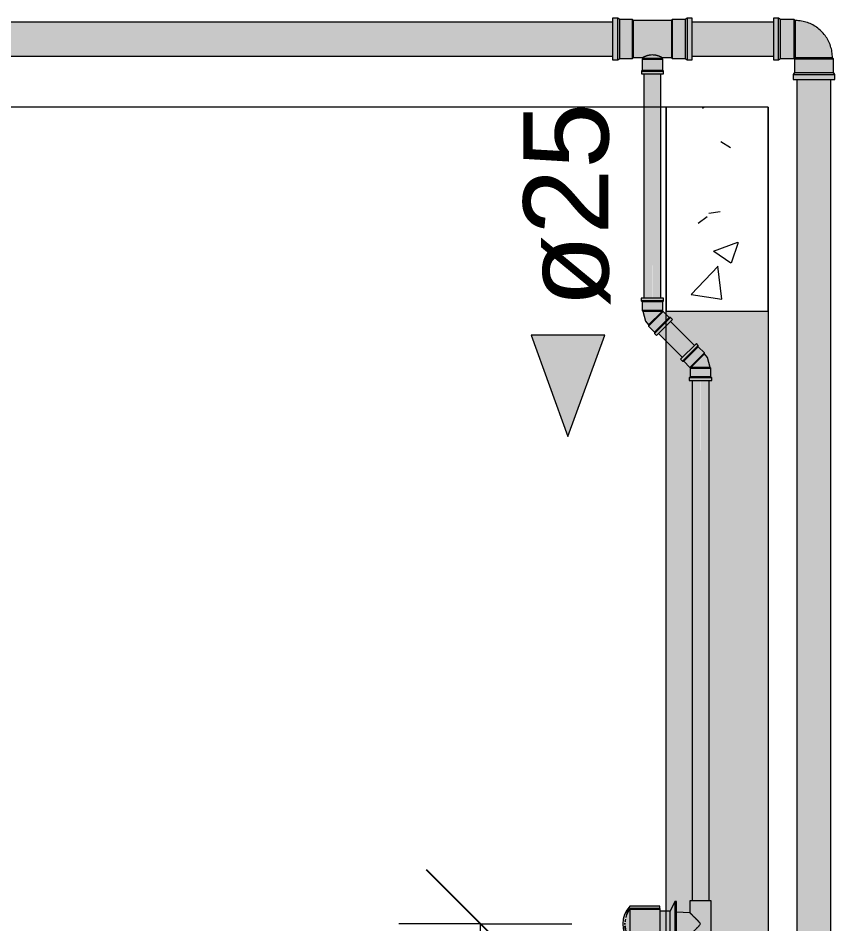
# Model space of a CAD drawing. Header units: metres. Extents: x 147 to 427, y -16 to 162.
# Drawn here: x 397.876 to 399.076, y 1.8 to 3.131 of the extents above; entities that cross this region are included whole.
import ezdxf

# ---------------------------------------------------------------- set-up
doc = ezdxf.new("R2010")
doc.units = ezdxf.units.M
for name, color, linetype, lineweight in [('A-ANNO-DIMS', 7, 'Continuous', 5), ('A-ANNO-DIMS-50', 7, 'Continuous', 5), ('A-DETL', 7, 'Continuous', 5), ('A-DETL-GENF', 7, 'Continuous', 5), ('A-WALL', 7, 'Continuous', 9), ('P-PIPE', 7, 'Continuous', 5), ('P-PIPE-IDEN', 7, 'Continuous', 5)]:
    doc.layers.add(name, color=color, linetype=linetype, lineweight=lineweight)
doc.styles.add('Arial_25', font='arial.ttf', dxfattribs={"height": 0.1249999999999999})
doc.styles.add('Century Gothic_1', font='GOTHIC.TTF', dxfattribs={"height": 0.075})
doc.dimstyles.new('Setores_1_5', dxfattribs={"dimscale": 0.3048, "dimtxt": 0.07831262022881443, "dimasz": 0.5208333333333333, "dimexe": 0.3937007874015747, "dimexo": 0.2460629921259842, "dimgap": 0.2870734908136483, "dimtad": 1, "dimrnd": 0.01, "dimzin": 0, "dimdsep": 46, "dimtxsty": 'Century Gothic_1', "dimblk1": 'OBLIQUE', "dimblk2": 'OBLIQUE', "dimsah": 1, "dimcen": 0.09, "dimazin": 0, "dimtfac": 1, "dimtdec": 4, "dimtix": 1, "dimtmove": 0, "dimatfit": 3, "dimfxl": 1, "dimtvp": 1, "dimtolj": 1, "dimtzin": 0, "dimarcsym": 2})

# ---------------------------------------------------------------- blocks, each defined once
blk = doc.blocks.new('Joelho 45_90 - Agua Fria_Soldavel - MEP - Tigre - Standard-2081496-HH')
at = {"layer": 'P-PIPE', "true_color": 0x69503c}
h = blk.add_hatch(color=27, dxfattribs=at)
h.paths.add_polyline_path([(-154.2003246301323, 3.084626072947897), (-154.200323026806, 3.084626072947897), (-154.1987617953444, 3.085670850945453)])
h.paths.add_polyline_path([(-154.1951968324203, 3.069249999999988), (-154.1928246301323, 3.069249999999988), (-154.1928246301323, 3.130749999999987), (-154.2003246301323, 3.130749999999987), (-154.2003246301323, 3.069249999999988)])
for points in [[(-154.1928246301323, 3.069249999999988), (-154.1898246301323, 3.071349999999992), (-154.1901770271082, 3.128896677883157), (-154.1928246301323, 3.130749999999987), (-154.1928246301323, 3.070177296579258)], [(-154.1898246301323, 3.071349999999992), (-154.1698246301323, 3.071349999999992), (-154.1698246301323, 3.128649999999991), (-154.1898246301323, 3.128649999999991), (-154.1898246301323, 3.072326225076806)], [(-154.1698246301323, 3.071349999999992), (-154.1681246301322, 3.073075622192112), (-154.1681246301322, 3.127149999999676), (-154.1698246301323, 3.128649999999991), (-154.1698246301323, 3.072326225076806)], [(-154.166949516316, 3.0726), (-154.1135746301323, 3.0726), (-154.1182941086052, 3.094324116797055), (-154.1303951761628, 3.111780167495367), (-154.1428249254772, 3.120041390102298), (-154.1489718181413, 3.123486171454532), (-154.1553908861056, 3.124811627818412), (-154.1634737689091, 3.12622488618375), (-154.1681246301322, 3.126921920463593), (-154.1681246301322, 3.073775113816255), (-154.1674251385081, 3.073075622192112)], [(-154.1192687277471, 3.0709), (-154.1120746301323, 3.0709), (-154.1138002523244, 3.0726), (-154.1681246301323, 3.072316666666667), (-154.1693746301323, 3.0709), (-154.1204660208513, 3.0709)], [(-154.1282246301324, 3.050899999999996), (-154.1120746301323, 3.050899999999996), (-154.1120746301323, 3.0709), (-154.1693746301323, 3.0709), (-154.1693746301323, 3.0509), (-154.1282614577245, 3.050899999999996)], [(-154.1192687277471, 3.047899999999997), (-154.1099746301323, 3.047900000000001), (-154.1120746301323, 3.050899999999996), (-154.1696200369737, 3.050549418797911), (-154.1714746301323, 3.047900000000001), (-154.1204660208513, 3.047899999999997)], [(-154.1192687277471, 3.040399999999999), (-154.1099746301323, 3.040399999999999), (-154.1099746301323, 3.047900000000001), (-154.1714746301323, 3.047900000000001), (-154.1714746301323, 3.040399999999999), (-154.1204660208513, 3.040399999999999)]]:
    blk.add_hatch(color=27, dxfattribs=at).paths.add_polyline_path(points)
at = {"layer": 'P-PIPE'}
for p, q in [((-154.1928246301323, 3.130749999999987), (-154.2003246301323, 3.130749999999987)), ((-154.2003246301323, 3.130749999999987), (-154.2003246301323, 3.069249999999986)), ((-154.1898246301323, 3.128649999999991), (-154.1928246301323, 3.130749999999987)), ((-154.1928246301323, 3.069249999999986), (-154.1928246301323, 3.130749999999987)), ((-154.1698246301323, 3.128649999999991), (-154.1898246301323, 3.128649999999991)), ((-154.1898246301323, 3.071349999999987), (-154.1898246301323, 3.128649999999987)), ((-154.1681246301326, 3.127150000000001), (-154.1698246301324, 3.128649999999801)), ((-154.1698246301325, 3.128649999999797), (-154.1698246301321, 3.071350000000177)), ((-154.1698246301323, 3.071349999999987), (-154.1698246301323, 3.128649999999987)), ((-154.1681246301323, 3.072849999999998), (-154.1681246301327, 3.127149999999998)), ((-154.1681246301323, 3.127149999999998), (-154.1681246301323, 3.072849999999998)), ((-154.2003246301323, 3.069249999999988), (-154.1928246301323, 3.069249999999988)), ((-154.1928246301323, 3.069249999999988), (-154.1898246301323, 3.071349999999992)), ((-154.1898246301323, 3.071349999999992), (-154.1698246301323, 3.071349999999992)), ((-154.169824630132, 3.071350000000182), (-154.1681246301323, 3.07285)), ((-154.1678746301323, 3.072599999999996), (-154.1693746301323, 3.0709)), ((-154.1693746301323, 3.070899999999998), (-154.1120746301323, 3.070899999999998)), ((-154.1693746301323, 3.0709), (-154.1693746301323, 3.0509)), ((-154.1120746301323, 3.070899999999998), (-154.1693746301323, 3.070899999999998)), ((-154.1135746301323, 3.072599999999997), (-154.1678746301323, 3.072599999999997)), ((-154.1678746301323, 3.072599999999998), (-154.1135746301323, 3.072599999999998)), ((-154.1120746301323, 3.070900000000005), (-154.1135746301323, 3.0726)), ((-154.1120746301323, 3.0509), (-154.1120746301323, 3.0709)), ((-154.1693746301323, 3.0509), (-154.1714746301323, 3.047900000000001)), ((-154.1714746301323, 3.047900000000001), (-154.1714746301323, 3.040399999999999)), ((-154.1714746301323, 3.047899999999998), (-154.1099746301323, 3.047899999999998)), ((-154.1693746301323, 3.050899999999999), (-154.1120746301323, 3.050899999999999)), ((-154.1099746301323, 3.047900000000001), (-154.1120746301323, 3.0509)), ((-154.1099746301323, 3.040399999999999), (-154.1099746301323, 3.047900000000001)), ((-154.1714746301323, 3.040399999999998), (-154.1099746301323, 3.040399999999998))]:
    blk.add_line(p, q, dxfattribs=at)
at = {"layer": 'P-PIPE', "flags": 128}
for points in [[(-154.1135746301323, 3.0726), (-154.1136182643139, 3.074781418179882), (-154.1137490970534, 3.07695934655602), (-154.1139669190464, 3.079130300907611), (-154.1142713818241, 3.081290808170811), (-154.114661998311, 3.083437411994869), (-154.1151381436041, 3.085566678271603), (-154.1156990559724, 3.087675200629172), (-154.1163438380759, 3.089759605881609), (-154.1170714584006, 3.091816559425159), (-154.1178807529094, 3.09384277057294), (-154.1187704269036, 3.095834997819351), (-154.1197390570946, 3.097790054025789), (-154.1207850938808, 3.099704811519376), (-154.1219068638265, 3.101576207096583), (-154.1231025723389, 3.103401246923701), (-154.1243703065397, 3.105177011326324), (-154.1257080383244, 3.106900659460209), (-154.1271136276076, 3.108569433856044), (-154.1285848257463, 3.110180664830784), (-154.1301192791373, 3.111731774758572), (-154.1317145329826, 3.11322028219441), (-154.1333680352162, 3.114643805843939), (-154.1350771405874, 3.116000068372987), (-154.136839114892, 3.117286900050823), (-154.1386511393472, 3.118502242221273), (-154.1405103151002, 3.119644150596125), (-154.1424136678666, 3.120710798365574), (-154.1443581526879, 3.121700479120731), (-154.1463406588032, 3.122611609583502), (-154.1483580146256, 3.123442732139514), (-154.1504069928161, 3.124192517169975), (-154.1524843154468, 3.12485976517878), (-154.1545866592446, 3.125443408711453), (-154.1567106609079, 3.125942514062847), (-154.158852922487, 3.126356282770872), (-154.1610100168206, 3.126684052893855), (-154.1631784930177, 3.126925300069531), (-154.1653548819791, 3.12707963835387), (-154.1675357019467, 3.127146820838546), (-154.1681246301322, 3.127150000000001)], [(-154.1681246301322, 3.07285), (-154.1681146327987, 3.072849800026663), (-154.1681046514588, 3.072849200426579), (-154.1680947020804, 3.072848202158963), (-154.1680848005806, 3.072846806820848), (-154.1680749627996, 3.072845016644462), (-154.1680652044757, 3.072842834493716), (-154.1680555412201, 3.072840263859581), (-154.1680459884921, 3.072837308854524), (-154.1680365615739, 3.072833974205924), (-154.1680272755467, 3.072830265248499), (-154.168018145266, 3.072826187915807), (-154.1680091853384, 3.072821748730698), (-154.1680004100978, 3.072816954794921), (-154.1679918335828, 3.072811813777758), (-154.1679834695139, 3.072806333903731), (-154.1679753312719, 3.072800523939469), (-154.1679674318763, 3.072794393179688), (-154.1679597839642, 3.072787951432284), (-154.167952399771, 3.07278120900269), (-154.1679452911095, 3.072774176677338), (-154.1679384693523, 3.07276686570646), (-154.1679319454125, 3.07275928778605), (-154.1679257297272, 3.072751455039162), (-154.1679198322402, 3.072743379996518), (-154.1679142623861, 3.072735075576467), (-154.1679090290754, 3.072726555064312), (-154.1679041406805, 3.072717832091044), (-154.1678996050217, 3.07270892061157), (-154.1678954293551, 3.072699834882354), (-154.1678916203608, 3.072690589438622), (-154.1678881841324, 3.072681199071109), (-154.1678851261672, 3.072671678802409), (-154.1678824513572, 3.072662043862914), (-154.1678801639817, 3.072652309666475), (-154.1678782676998, 3.072642491785727), (-154.1678767655452, 3.072632605927184), (-154.1678756599211, 3.072622667906118), (-154.1678749525963, 3.072612693621235), (-154.1678746447022, 3.072602699029267), (-154.1678746301323, 3.0726)]]:
    blk.add_lwpolyline(points, dxfattribs=at)
blk = doc.blocks.new('Te_Reducao - Agua Fria_Soldavel - MEP - Tigre - Standard-3645735-HH')
at = {"layer": 'P-PIPE', "true_color": 0x69503c}
h = blk.add_hatch(color=27, dxfattribs=at)
h.paths.add_polyline_path([(-154.4365246303418, 3.084626072947906), (-154.4365230270155, 3.084626072947906), (-154.4349524953139, 3.085677074677507)])
h.paths.add_polyline_path([(-154.4365246303418, 3.069250000000001), (-154.4290246303418, 3.069250000000001), (-154.4290246303418, 3.13075), (-154.4365246303418, 3.13075), (-154.4365246303418, 3.070177296579267)])
for points in [[(-154.4290246303418, 3.069250000000001), (-154.4260246303418, 3.07135), (-154.4263770273178, 3.12889667788317), (-154.4290246303418, 3.13075), (-154.4290246303418, 3.070177296579267)], [(-154.4106246303418, 3.07135), (-154.4071246303418, 3.07135), (-154.4071246303418, 3.128650000000004), (-154.4260246303418, 3.128650000000004), (-154.4260246303418, 3.07135), (-154.4138437127398, 3.07135)], [(-154.3489246303418, 3.07135), (-154.3300246303418, 3.07135), (-154.3300246303418, 3.128650000000004), (-154.3489246303418, 3.128650000000004), (-154.3489246303418, 3.073075622192121)], [(-154.3270246303418, 3.069250000000001), (-154.3270246303418, 3.13075), (-154.3300246303418, 3.128650000000004), (-154.3296740491398, 3.071104593158537), (-154.3283493397408, 3.070177296579267)], [(-154.3270246303418, 3.069250000000001), (-154.3195246303418, 3.069250000000001), (-154.3195246303418, 3.13075), (-154.3270246303418, 3.13075), (-154.3270246303418, 3.070177296579267)], [(-154.4060246303418, 3.07285), (-154.3912177807439, 3.073238470555459), (-154.3850436125036, 3.075582846430189), (-154.3804611075211, 3.076453105045787), (-154.3780246303418, 3.076610741340402), (-154.3780246303418, 3.127150000000001), (-154.4060246303418, 3.126924377807884), (-154.4060246303418, 3.073078079536395)], [(-154.3628246303418, 3.07285), (-154.3500246303418, 3.073075622192121), (-154.3500246303418, 3.127150000000001), (-154.3780246303418, 3.127150000000001), (-154.3780228942236, 3.07661062901624), (-154.3710025948128, 3.075581954014638), (-154.3648302743653, 3.073237896188249), (-154.3637401436863, 3.07285)], [(-154.3912177807439, 3.072), (-154.3650613734333, 3.07256162237457), (-154.3660489391083, 3.073795107618841), (-154.371940952218, 3.075856210163646), (-154.3780246303418, 3.076610741340402), (-154.3843862142405, 3.075774985923084), (-154.3905854015588, 3.073539752540772), (-154.3909897644358, 3.072555186979454)], [(-154.3684006389538, 3.0542), (-154.3628246303418, 3.0542), (-154.363283038875, 3.070299999999922), (-154.3932246303418, 3.0703), (-154.3927662218086, 3.054200000000078), (-154.3684035152509, 3.0542)], [(-154.3780265077993, 3.048800000000001), (-154.3618246303418, 3.048800000000001), (-154.362376631956, 3.052800000000004), (-154.3942246303418, 3.052800000000004), (-154.3936726287277, 3.048800000000001), (-154.3781796595481, 3.048800000000001)]]:
    blk.add_hatch(color=27, dxfattribs=at).paths.add_polyline_path(points)
h = blk.add_hatch(color=27, dxfattribs=at)
h.paths.add_polyline_path([(-154.4071246303418, 3.072214039768197), (-154.4060246303418, 3.073116500309956), (-154.4064825639804, 3.073539752540772), (-154.4070258774367, 3.072417940790763)])
h.paths.add_polyline_path([(-154.4071246303418, 3.073078079536395), (-154.4060246303418, 3.07509210775036), (-154.4065846174516, 3.126231206473507), (-154.4071246303418, 3.126231206473507), (-154.4071246303418, 3.073539752540772)])
h.paths.add_polyline_path([(-154.4060246303418, 3.126331197915998), (-154.4071246303418, 3.128650000000004), (-154.4071246303418, 3.126924377807884)])
h = blk.add_hatch(color=27, dxfattribs=at)
h.paths.add_polyline_path([(-154.3489246303418, 3.073075622192121), (-154.3494645589795, 3.126231206473507), (-154.3500246303418, 3.125000000000005), (-154.3498556090026, 3.074270645000193), (-154.3492862095916, 3.073539752540772)])
h.paths.add_polyline_path([(-154.3489246303418, 3.07135), (-154.3489246303418, 3.073075622192121), (-154.3496362046549, 3.07285)])
h.paths.add_polyline_path([(-154.3500246303418, 3.125514724519509), (-154.3492773113958, 3.127582059209237), (-154.3500246303418, 3.126883499690053), (-154.3500246303418, 3.126231206473507)])
h = blk.add_hatch(color=27, dxfattribs=at)
h.paths.add_polyline_path([(-154.3923091169973, 3.0703), (-154.3923091169973, 3.071282915441684), (-154.3927662218086, 3.0703)])
h.paths.add_polyline_path([(-154.3812598684056, 3.0703), (-154.3637414474083, 3.0703), (-154.365517982519, 3.072), (-154.3912177807439, 3.072), (-154.3916412055428, 3.0703), (-154.3827523600123, 3.0703)])
h.paths.add_polyline_path([(-154.363283038875, 3.0703), (-154.3643988759765, 3.072), (-154.3643988759765, 3.071526007989395), (-154.3637401436863, 3.07080223652707)])
h = blk.add_hatch(color=27, dxfattribs=at)
h.paths.add_polyline_path([(-154.363283038875, 3.052800000000004), (-154.3628246303418, 3.052834114592669), (-154.3642832556584, 3.0542), (-154.3780265077993, 3.0542), (-154.3780227528844, 3.052800000000009), (-154.3637401436863, 3.052800000000004)])
h.paths.add_polyline_path([(-154.3932488858562, 3.052800000000004), (-154.3936726287277, 3.053329894225228), (-154.3936726287277, 3.052800000000004)])
h.paths.add_polyline_path([(-154.3932246303418, 3.052800000000004), (-154.3780265077993, 3.052844585986875), (-154.3781318219644, 3.0542), (-154.3923091169973, 3.054198060499564), (-154.3932488858562, 3.052800000000004)])
at = {"layer": 'P-PIPE'}
for p, q in [((-154.4290246303418, 3.13075), (-154.4365246303418, 3.13075)), ((-154.4365246303419, 3.130749999999998), (-154.4365246303419, 3.069249999999998)), ((-154.4260246303418, 3.128650000000004), (-154.4290246303418, 3.13075)), ((-154.4290246303419, 3.069249999999998), (-154.4290246303419, 3.130749999999998)), ((-154.4071246303418, 3.128650000000004), (-154.4260246303418, 3.128650000000004)), ((-154.4260246303419, 3.071349999999998), (-154.4260246303419, 3.128649999999998)), ((-154.4060246303418, 3.127150000000001), (-154.4071246303418, 3.128650000000004)), ((-154.4071246303419, 3.071349999999998), (-154.4071246303419, 3.128649999999998)), ((-154.3489246303418, 3.128650000000004), (-154.3500246303418, 3.127150000000001)), ((-154.3300246303418, 3.128650000000004), (-154.3489246303418, 3.128650000000004)), ((-154.3489246303419, 3.128649999999998), (-154.3489246303419, 3.071349999999998)), ((-154.3270246303418, 3.13075), (-154.3300246303418, 3.128650000000004)), ((-154.3300246303419, 3.128649999999998), (-154.3300246303419, 3.071349999999998)), ((-154.3195246303418, 3.13075), (-154.3270246303418, 3.13075)), ((-154.3270246303418, 3.130749999999998), (-154.3270246303418, 3.069249999999998)), ((-154.3195246303419, 3.069249999999998), (-154.3195246303419, 3.130749999999998)), ((-154.3780246303418, 3.127150000000001), (-154.4060246303418, 3.127150000000001)), ((-154.4060246303418, 3.072849999999998), (-154.4060246303418, 3.127149999999998)), ((-154.3500246303418, 3.127150000000001), (-154.3780246303418, 3.127150000000001)), ((-154.3500246303419, 3.127149999999998), (-154.3500246303419, 3.072849999999998)), ((-154.4365246303418, 3.069250000000001), (-154.4290246303418, 3.069250000000001)), ((-154.4290246303418, 3.069250000000001), (-154.4260246303418, 3.07135)), ((-154.4260246303418, 3.07135), (-154.4071246303418, 3.07135)), ((-154.4071246303418, 3.07135), (-154.4060246303418, 3.07285)), ((-154.4060246303418, 3.07285), (-154.3920178803418, 3.07285)), ((-154.3920646303418, 3.072), (-154.3932246303418, 3.0703)), ((-154.3932246303418, 3.0703), (-154.3932246303418, 3.0542)), ((-154.3932246303418, 3.070299999999998), (-154.3628246303419, 3.070299999999998)), ((-154.3920178803418, 3.07285), (-154.3920646303418, 3.072)), ((-154.3920646303418, 3.071999999999998), (-154.3639846303419, 3.071999999999998)), ((-154.3920646303418, 3.071999999999998), (-154.3912179147377, 3.071999999999998)), ((-154.3639846303418, 3.072), (-154.3640313803418, 3.07285)), ((-154.3640313803418, 3.07285), (-154.3500246303418, 3.07285)), ((-154.3628246303418, 3.0703), (-154.3639846303418, 3.072)), ((-154.3628246303418, 3.0542), (-154.3628246303418, 3.0703)), ((-154.3500246303418, 3.07285), (-154.3489246303418, 3.07135)), ((-154.3489246303418, 3.07135), (-154.3300246303418, 3.07135)), ((-154.3300246303418, 3.07135), (-154.3270246303418, 3.069250000000001)), ((-154.3270246303418, 3.069250000000001), (-154.3195246303418, 3.069250000000001)), ((-154.3932246303418, 3.0542), (-154.3942246303418, 3.052800000000004)), ((-154.3942246303418, 3.052800000000004), (-154.3942246303418, 3.048800000000001)), ((-154.3942246303419, 3.052799999999998), (-154.3618246303419, 3.052799999999998)), ((-154.3942246303419, 3.048799999999998), (-154.3618246303419, 3.048799999999998)), ((-154.3932246303418, 3.054199999999998), (-154.3628246303419, 3.054199999999998)), ((-154.3618246303418, 3.052800000000004), (-154.3628246303418, 3.0542)), ((-154.3618246303418, 3.048800000000001), (-154.3618246303418, 3.052800000000004))]:
    blk.add_line(p, q, dxfattribs=at)
for points, knots in [([(-154.3780246303419, 3.0766107413404), (-154.3790865112184, 3.076601156559562), (-154.3806673669599, 3.07650649801515), (-154.3826794706283, 3.076178645246429), (-154.383882275867, 3.075915706270285), (-154.3848009347108, 3.075684630155136), (-154.3854669269335, 3.075492398491857), (-154.3861091710313, 3.075291957696523), (-154.386727154432, 3.075092663967788), (-154.3873181531663, 3.074890032934482), (-154.3878801796713, 3.074679119116178), (-154.3884130346292, 3.074469295119766), (-154.3889160723703, 3.074269621487132), (-154.3893871813292, 3.074076088932863), (-154.3898242054385, 3.073883914132162), (-154.3902262130894, 3.073701668316036), (-154.3905917181709, 3.073537238230707), (-154.3909193235799, 3.073387894005733), (-154.391303341072, 3.073202201430068), (-154.3918303573988, 3.072943435473283), (-154.3920175162941, 3.072856619050852), (-154.3920178803419, 3.072849999999998)], [0, 0, 0, 0, 0.1428571428571428, 0.2142857142857143, 0.2857142857142857, 0.3214285714285714, 0.3571428571428571, 0.3928571428571428, 0.4285714285714285, 0.4642857142857143, 0.5, 0.5357142857142857, 0.5714285714285714, 0.6071428571428571, 0.6428571428571428, 0.6785714285714286, 0.7142857142857143, 0.75, 0.7857142857142857, 0.8571428571428571, 1, 1, 1, 1]), ([(-154.3640313803419, 3.072849999999998), (-154.3640317443896, 3.072856619050852), (-154.3642189032873, 3.072943435454134), (-154.3647459196085, 3.0732022014556), (-154.3651299371094, 3.073387893961052), (-154.3654575424915, 3.07353723840145), (-154.3658230476741, 3.073701667677742), (-154.3662250549472, 3.073883916514592), (-154.3666620804666, 3.074076080041436), (-154.3671331841632, 3.074269654670412), (-154.3676362415435, 3.074469171278071), (-154.3683466170945, 3.074749717973549), (-154.3691160294077, 3.075026898110794), (-154.3699401053513, 3.075291822063803), (-154.370582328813, 3.075492475891477), (-154.3712483300231, 3.075684456189372), (-154.3719373088423, 3.075858555704932), (-154.3726481479159, 3.07601858197277), (-154.3736212795833, 3.076220941064218), (-154.3753819112968, 3.076505512348876), (-154.3769627494653, 3.076601156559562), (-154.3780246303419, 3.0766107413404)], [0, 0, 0, 0, 0.1428571428571428, 0.2142857142857143, 0.25, 0.2857142857142857, 0.3214285714285714, 0.3571428571428571, 0.3928571428571428, 0.4285714285714285, 0.4642857142857143, 0.5, 0.5714285714285714, 0.6071428571428571, 0.6428571428571428, 0.6785714285714286, 0.7142857142857143, 0.75, 0.7857142857142857, 0.8571428571428571, 1, 1, 1, 1])]:
    blk.add_open_spline(points, degree=3, knots=knots, dxfattribs=at)
blk = doc.blocks.new('Joelho 45_90 - Agua Fria_Soldavel - MEP - Tigre - Standard-V253-HH')
at = {"layer": 'P-PIPE', "true_color": 0x69503c}
for points in [[(-154.3637352111794, 2.715200000000023), (-154.3615246303418, 2.715200000000023), (-154.3620868542081, 2.719200000000022), (-154.3945246303418, 2.719200000000022), (-154.3939624064756, 2.715200000000023), (-154.363835415717, 2.715200000000023)], [(-154.3655246303418, 2.701100000000022), (-154.3629246303418, 2.701100000000022), (-154.3634391503649, 2.713800000000028), (-154.3704746303418, 2.713799504265942), (-154.3704757238019, 2.713800000000028), (-154.3931246303418, 2.713800000000028), (-154.3926101103188, 2.701100000000022), (-154.3659505575132, 2.701100000000022)], [(-154.3780343750348, 2.700000000000027), (-154.3641903157668, 2.700292990553838), (-154.3641903157668, 2.701100000000022), (-154.3922151401114, 2.700675666441135), (-154.390904467501, 2.700000000000027), (-154.3787708575948, 2.700000000000027)], [(-154.3833426423302, 2.678726353093073), (-154.362715658733, 2.699353336690213), (-154.3644914917579, 2.699133138583891), (-154.3833954931464, 2.680201010126787)], [(-154.3747262068065, 2.669382276374657), (-154.3533715820146, 2.690736901166479), (-154.362715658733, 2.699353336690213), (-154.3833426423302, 2.677998711898386), (-154.375048218064, 2.669704287632162)], [(-154.3718977796817, 2.664573950262591), (-154.3489608082109, 2.688306026350096), (-154.3517435496332, 2.690385034560604), (-154.3747262068061, 2.667402377387326), (-154.3719980490646, 2.664674219645519)]]:
    blk.add_hatch(color=27, dxfattribs=at).paths.add_polyline_path(points)
h = blk.add_hatch(color=27, dxfattribs=at)
h.paths.add_polyline_path([(-154.387585305997, 2.713800000000028), (-154.3633800230294, 2.71428462369236), (-154.3629246303418, 2.715200000000023), (-154.3931246303418, 2.714767780770555), (-154.3920232258681, 2.713800000000028), (-154.3884717262565, 2.713800000000028)])
h.paths.add_polyline_path([(-154.3931246303418, 2.713800000000028), (-154.3939624064756, 2.715200000000023), (-154.3939624064756, 2.714637776133787), (-154.3935308165139, 2.714206186172099)])
h = blk.add_hatch(color=27, dxfattribs=at)
h.paths.add_polyline_path([(-154.3833964663255, 2.680228164016374), (-154.3644914917579, 2.699505725557248), (-154.3674243541183, 2.700000000000027), (-154.3915862289429, 2.700000000000027), (-154.3893050999656, 2.68835490565772), (-154.3836002499044, 2.680502186117977)])
h.paths.add_polyline_path([(-154.3837347471988, 2.679889883143082), (-154.3836399315734, 2.680502186117977), (-154.383942635603, 2.680201010126796)])
h.paths.add_polyline_path([(-154.3704741354474, 2.69535204469116), (-154.3704757238019, 2.695352600247872), (-154.3704757238019, 2.69618106971892)])
h.paths.add_polyline_path([(-154.3704743214822, 2.697512747564808), (-154.3704757238019, 2.697512747564808), (-154.3704743387605, 2.697713426066122)])
h = blk.add_hatch(color=27, dxfattribs=at)
h.paths.add_polyline_path([(-154.3740234743093, 2.668105109884118), (-154.3520954162391, 2.690033167954706), (-154.3540753152263, 2.690033167954711), (-154.374081112069, 2.669991212152158), (-154.3740381869347, 2.668586556705961)])
h.paths.add_polyline_path([(-154.3747262068061, 2.667402377388552), (-154.3741380938574, 2.668586556705961), (-154.3745605534876, 2.668586556705961), (-154.374684075685, 2.667703553378503)])
at = {"layer": 'P-PIPE'}
for p, q in [((-154.3945246303418, 2.719200000000022), (-154.3945246303418, 2.715200000000023)), ((-154.3615246303418, 2.719200000000022), (-154.3945246303419, 2.719200000000022)), ((-154.3945246303418, 2.715200000000023), (-154.3931246303418, 2.713800000000024)), ((-154.3615246303418, 2.715200000000022), (-154.3945246303419, 2.715200000000022)), ((-154.3629246303418, 2.713800000000024), (-154.3615246303418, 2.715200000000023)), ((-154.3615246303418, 2.715200000000023), (-154.3615246303418, 2.719200000000022)), ((-154.3931246303418, 2.713800000000024), (-154.3931246303418, 2.701100000000022)), ((-154.3629246303419, 2.713800000000023), (-154.3931246303419, 2.713800000000023)), ((-154.3629246303418, 2.701100000000022), (-154.3629246303418, 2.713800000000024)), ((-154.3931246303418, 2.701100000000022), (-154.3920646303418, 2.700000000000027)), ((-154.3629246303419, 2.701100000000022), (-154.3931246303419, 2.701100000000022)), ((-154.3931246303419, 2.701100000000022), (-154.3629246303419, 2.701100000000022)), ((-154.3915862289429, 2.700000000000023), (-154.3644630317408, 2.700000000000023)), ((-154.3644630317408, 2.700000000000022), (-154.3915862289429, 2.700000000000022)), ((-154.363879188783, 2.699745441558784), (-154.3837347471987, 2.679889883142974)), ((-154.3837347471988, 2.679889883143052), (-154.3638791887831, 2.699745441558778)), ((-154.3837064629274, 2.678362532495733), (-154.3623518381358, 2.699717157287564)), ((-154.3623518381357, 2.699717157287546), (-154.3837064629275, 2.678362532495715)), ((-154.3533715820147, 2.690736901166475), (-154.3747262068065, 2.669382276374662)), ((-154.3513916830275, 2.69073690116649), (-154.3747262068063, 2.667402377387336)), ((-154.3638791887832, 2.699745441558888), (-154.3642174696564, 2.699407160685596)), ((-154.3642174696564, 2.699407160685491), (-154.3638791887831, 2.699745441558761)), ((-154.3639846303418, 2.700000000000027), (-154.3629246303418, 2.701100000000026)), ((-154.363879188783, 2.699745441558795), (-154.3639846303418, 2.700000000000027)), ((-154.3623518381358, 2.699717157287558), (-154.363879188783, 2.6997454415588)), ((-154.3533715820146, 2.690736901166483), (-154.3623518381357, 2.699717157287558)), ((-154.3513916830275, 2.690736901166483), (-154.3533715820146, 2.690736901166475)), ((-154.3485632559025, 2.687908474041739), (-154.3513916830273, 2.690736901166483)), ((-154.3837347471987, 2.679889883142995), (-154.3837064629274, 2.678362532495727)), ((-154.3837064629275, 2.678362532495723), (-154.3747262068065, 2.669382276374657)), ((-154.3718977796817, 2.6645739502626), (-154.3485632559026, 2.687908474041748)), ((-154.3747262068063, 2.669382276374475), (-154.3747262068063, 2.667402377387335)), ((-154.3747262068065, 2.667402377387335), (-154.3718977796817, 2.664573950262591))]:
    blk.add_line(p, q, dxfattribs=at)
at = {"layer": 'P-PIPE', "flags": 128}
blk.add_lwpolyline([(-154.3920646303418, 2.700000000000027), (-154.3880305479084, 2.685399151129628), (-154.3837347471988, 2.679889883143082)], dxfattribs=at)
blk = doc.blocks.new('Joelho 45_90 - Agua Fria_Soldavel - MEP - Tigre - Standard-V254-HH')
at = {"layer": 'P-PIPE', "true_color": 0x69503c}
for points in [[(-154.3339468995377, 2.626623070118571), (-154.3106123757586, 2.64995759389772), (-154.3138383551916, 2.652388468714112), (-154.3363777743541, 2.629053944934951), (-154.3342987661436, 2.626974936724451)], [(-154.3313229780354, 2.627267092633578), (-154.3110978060129, 2.647977694910401), (-154.3113151082555, 2.649254861400764), (-154.3327627202191, 2.627311863247673), (-154.3313580647729, 2.627268183700305)], [(-154.3211211129087, 2.617952810599537), (-154.3019430894185, 2.637158961158214), (-154.3019959402348, 2.638633618191943), (-154.3218994322002, 2.617980705092279), (-154.3211482667982, 2.617953783778524)], [(-154.3070866627915, 2.617359971285021), (-154.2937523536221, 2.617359971285027), (-154.2960137187428, 2.629241964757141), (-154.2983687734791, 2.63243040923133), (-154.3022161383411, 2.636857785167055), (-154.3208470908071, 2.617420406706689), (-154.3202944886715, 2.617359971285074), (-154.3073139522232, 2.617359971285021)], [(-154.2922139522232, 2.603559971285038), (-154.2927284722462, 2.61625997128502), (-154.3224139522232, 2.616259971285021), (-154.3218994322001, 2.603559971285227), (-154.2997650456832, 2.60355997128509), (-154.2997639522232, 2.603560467019342), (-154.2926693449108, 2.603559971285041)], [(-154.2952398793946, 2.61625997128502), (-154.2931247375984, 2.616685696273935), (-154.2944359798996, 2.617359971285026), (-154.3211482667982, 2.617066980731325), (-154.3211482667982, 2.616259971285022), (-154.2957472222009, 2.61625997128502)], [(-154.3193880250518, 2.598159971285019), (-154.2908139522232, 2.598159971285026), (-154.2913761760894, 2.602159971285083), (-154.3238139522232, 2.602159971285023), (-154.323251728357, 2.598159971285019), (-154.319804323973, 2.598159971285017)]]:
    blk.add_hatch(color=27, dxfattribs=at).paths.add_polyline_path(points)
h = blk.add_hatch(color=27, dxfattribs=at)
h.paths.add_polyline_path([(-154.3229867444294, 2.617642813997499), (-154.3019959402348, 2.639361259386674), (-154.3106123757586, 2.647977694910403), (-154.3316449892929, 2.626301058861054), (-154.3233505650266, 2.618006634594841)])
h.paths.add_polyline_path([(-154.317691806323, 2.633704081812372), (-154.3176927034924, 2.633704979245427), (-154.317691806323, 2.635447458981314)])
h = blk.add_hatch(color=27, dxfattribs=at)
h.paths.add_polyline_path([(-154.3199530943006, 2.602159971285022), (-154.2922139522232, 2.602591765458626), (-154.2933153566969, 2.603559971285038), (-154.3218994322001, 2.603139234296634), (-154.3224139522232, 2.602159971285022), (-154.3201720567041, 2.602159971285022)])
h.paths.add_polyline_path([(-154.2913761760894, 2.602159971285083), (-154.2913761760894, 2.602584201378197), (-154.2922139522232, 2.602819992865736), (-154.2918077660511, 2.602159971285084)])
at = {"layer": 'P-PIPE'}
for p, q in [((-154.3134408028833, 2.652786021022461), (-154.3367753266625, 2.629451497243322)), ((-154.3106123757586, 2.649957593897716), (-154.3339468995377, 2.626623070118552)), ((-154.3106123757586, 2.649957593897722), (-154.3134408028833, 2.652786021022467)), ((-154.3106123757586, 2.647977694910403), (-154.3106123757586, 2.649957593897722)), ((-154.3106123757586, 2.647977694910419), (-154.3319670005504, 2.626623070118577)), ((-154.3016321196375, 2.638997438789321), (-154.3229867444293, 2.617642813997504)), ((-154.3229867444294, 2.617642813997492), (-154.3016321196375, 2.638997438789334)), ((-154.3214593937819, 2.617614529726252), (-154.3016038353663, 2.637470088141976)), ((-154.3016038353663, 2.637470088141951), (-154.321459393782, 2.617614529726239)), ((-154.3016321196375, 2.638997438789329), (-154.3106123757586, 2.647977694910403)), ((-154.3016038353662, 2.637470088141963), (-154.3016321196375, 2.638997438789329)), ((-154.3367753266624, 2.629451497243311), (-154.3339468995377, 2.626623070118562)), ((-154.3339468995377, 2.626623070118562), (-154.3319670005504, 2.626623070118563)), ((-154.3319670005504, 2.626623070118563), (-154.3229867444293, 2.617642813997497)), ((-154.3229867444293, 2.617642813997495), (-154.3214593937819, 2.617614529726246)), ((-154.3213539522232, 2.617359971285153), (-154.3224139522233, 2.616259971285087)), ((-154.3224139522233, 2.616259971285022), (-154.2922139522231, 2.616259971285023)), ((-154.3224139522232, 2.61625997128502), (-154.3224139522232, 2.603559971285025)), ((-154.2922139522232, 2.616259971285023), (-154.3224139522232, 2.616259971285022)), ((-154.3214593937819, 2.617614529726252), (-154.3211211129087, 2.617952810599526)), ((-154.3211211129087, 2.617952810599538), (-154.321459393782, 2.617614529726239)), ((-154.3214593937819, 2.617614529726246), (-154.3213539522232, 2.617359971285022)), ((-154.2937523536221, 2.617359971285091), (-154.3208755508243, 2.617359971285091)), ((-154.3208755508243, 2.617359971285017), (-154.2937523536221, 2.617359971285018)), ((-154.2922139522231, 2.616259971284953), (-154.2932739522232, 2.617359971285028)), ((-154.2922139522232, 2.603559971285024), (-154.2922139522232, 2.616259971285028)), ((-154.3224139522231, 2.603559971285269), (-154.3238139522233, 2.602159971285157)), ((-154.3238139522232, 2.602159971285023), (-154.3238139522232, 2.598159971285017)), ((-154.2908139522231, 2.602159971285024), (-154.3238139522233, 2.602159971285023)), ((-154.3238139522232, 2.598159971285026), (-154.2908139522232, 2.598159971285027)), ((-154.2922139522232, 2.603559971285021), (-154.3224139522232, 2.603559971285031)), ((-154.290813952223, 2.602159971284892), (-154.2922139522232, 2.603559971285025)), ((-154.2908139522232, 2.598159971285026), (-154.2908139522232, 2.602159971285026))]:
    blk.add_line(p, q, dxfattribs=at)
at = {"layer": 'P-PIPE', "flags": 128}
blk.add_lwpolyline([(-154.2932739522232, 2.61735997128503), (-154.2973080346567, 2.631960820155419), (-154.3016038353662, 2.637470088141967)], dxfattribs=at)
blk = doc.blocks.new('Registro de Gaveta - Agua Fria - MEP - Tigre - PVC Cromado - 25 mm-135403-HH')
at = {"layer": 'P-PIPE', "true_color": 0xf4f4f4}
for points in [[(-154.3843862142405, 1.773913302713491), (-154.3673111450563, 1.773913302713491), (-154.3673111450563, 1.778134716087909), (-154.4113258663771, 1.778134716087909), (-154.4161786057878, 1.788033085194523), (-154.4179912841624, 1.795349694140047), (-154.4174430128648, 1.806831466761968), (-154.4146401393824, 1.815689744384387), (-154.4107165761397, 1.821865283912093), (-154.3673111450566, 1.821865283912093), (-154.3673111450565, 1.826086697286503), (-154.411325972077, 1.826069004443019), (-154.4173649896854, 1.817088751614232), (-154.4203545682573, 1.809462072053958), (-154.4215389827776, 1.799999999457755), (-154.4200595315784, 1.789785263262889), (-154.4156573757266, 1.779964461148155), (-154.4113111450563, 1.773913506616215)], [(-154.352036332096, 1.799999999999999), (-154.3449523342547, 1.799999999999999), (-154.3449523342547, 1.83233480539476), (-154.352036332096, 1.817254245661618), (-154.352036332096, 1.803188594523264)], [(-154.3449523342547, 1.799999999999999), (-154.3424239522232, 1.799999999999999), (-154.3424239522232, 1.832832976656869), (-154.3449523342547, 1.832334805394764), (-154.3449523342547, 1.803360334012939)], [(-154.4113258663771, 1.778134716087909), (-154.4113111450563, 1.778134716087909), (-154.4118329407954, 1.820920610613724), (-154.4161786057387, 1.811966914805475), (-154.4177099170188, 1.804542792121869), (-154.4181571477852, 1.798424689749057), (-154.4158106310269, 1.786674913269069), (-154.4146416860231, 1.78431326286306), (-154.4132044186954, 1.781635124616499)], [(-154.4113111450563, 1.778134716087909), (-154.3673111450563, 1.778134716087909), (-154.3673111450565, 1.821865283912093), (-154.4113111450563, 1.821865283912093), (-154.4113111450563, 1.779281775774738)], [(-154.352036332096, 1.799999999999999), (-154.352036332096, 1.818361338832507), (-154.3673111450563, 1.818361338832503), (-154.3673111450563, 1.799999999999999), (-154.3549287157413, 1.799999999999999)], [(-154.3673111450563, 1.78135577431443), (-154.352036332096, 1.781991060899144), (-154.352036332096, 1.799999999999999), (-154.3673111450563, 1.799999999999999), (-154.3673111450563, 1.781635124616525)], [(-154.3449523342547, 1.767665194605164), (-154.3449523342547, 1.799999999999999), (-154.352036332096, 1.799999999999999), (-154.3518929195901, 1.78135577431443), (-154.3452669465823, 1.768285779893114)], [(-154.3424239522232, 1.767167023343059), (-154.3424239522232, 1.799999999999999), (-154.3449523342547, 1.799738136989513), (-154.3449523342547, 1.767665194605164)]]:
    blk.add_hatch(color=7, dxfattribs=at).paths.add_polyline_path(points)
at = {"layer": 'P-PIPE', "true_color": 0xf3f3f3}
for points in [[(-154.3228139522231, 1.766199999999998), (-154.2918139522231, 1.766199999999998), (-154.2923421019156, 1.833799999999991), (-154.3228139522231, 1.833799999999991), (-154.3222858025305, 1.815753510673867), (-154.3073139522232, 1.80000000000106), (-154.3136492230107, 1.792918843336177), (-154.3228139522231, 1.783253943550126)], [(-154.3424239522232, 1.782726479125316), (-154.3222300193027, 1.784302420676156), (-154.3073139522232, 1.80000000000106), (-154.3135961005706, 1.807027691109869), (-154.3228139522231, 1.816282955669539), (-154.3424239522232, 1.817273520874682), (-154.3424239522232, 1.782745754338297)]]:
    blk.add_hatch(color=7, dxfattribs=at).paths.add_polyline_path(points)
at = {"layer": 'P-PIPE'}
for p, q in [((-154.3673111450566, 1.826086697286508), (-154.4113132704471, 1.826086697286508)), ((-154.3673111450566, 1.821865283912094), (-154.3673111450566, 1.826086697286508)), ((-154.3449523342547, 1.832832976656865), (-154.352036332096, 1.818644225685524)), ((-154.3424239522232, 1.832832976656869), (-154.3449523342547, 1.832832976656869)), ((-154.3449523342547, 1.832832976656864), (-154.3449523342547, 1.799999999999959)), ((-154.3424239522232, 1.799999999999965), (-154.3424239522232, 1.83283297665687)), ((-154.3228139522231, 1.833799999999991), (-154.3228139522231, 1.816282955669539)), ((-154.2918139522231, 1.833799999999988), (-154.3228139522231, 1.833799999999988)), ((-154.2918139522231, 1.766199999999998), (-154.2918139522231, 1.833799999999991)), ((-154.411325972077, 1.821865283912092), (-154.3673111450566, 1.821865283912094)), ((-154.3673111450563, 1.82270023437229), (-154.4113111450563, 1.82270023437229)), ((-154.4113111450564, 1.822534236945696), (-154.4113111450564, 1.777465763054303)), ((-154.3673111450564, 1.822534236945696), (-154.3673111450564, 1.777465763054305)), ((-154.352036332096, 1.81864422568549), (-154.3673111450563, 1.81864422568549)), ((-154.352036332096, 1.799999999999959), (-154.352036332096, 1.818644225685523)), ((-154.3228139522231, 1.816282955669539), (-154.3424239522232, 1.817273520874682)), ((-154.4179341091832, 1.803663398358455), (-154.4176937904078, 1.804649796009397)), ((-154.352036332096, 1.781355774314267), (-154.352036332096, 1.799999999999959)), ((-154.3449523342547, 1.799999999999958), (-154.3449523342547, 1.767167023343053)), ((-154.3424239522232, 1.767167023343058), (-154.3424239522232, 1.799999999999964)), ((-154.3424239522232, 1.782726479125316), (-154.3228139522231, 1.783717044330463)), ((-154.3228139522231, 1.783717044330463), (-154.3228139522231, 1.766199999999998)), ((-154.3673111450564, 1.778134716087905), (-154.4113258663771, 1.778134716087905)), ((-154.4113132704472, 1.773913302713489), (-154.3673111450564, 1.773913302713493)), ((-154.4113111450563, 1.777299765627716), (-154.3673111450563, 1.777299765627716)), ((-154.3673111450563, 1.78135577431443), (-154.352036332096, 1.78135577431443)), ((-154.3673111450564, 1.773913302713493), (-154.3673111450564, 1.778134716087905)), ((-154.352036332096, 1.78135577431427), (-154.3449523342547, 1.767167023343055)), ((-154.3449523342547, 1.767167023343059), (-154.3424239522232, 1.767167023343059)), ((-154.3228139522231, 1.766199999999997), (-154.2918139522231, 1.766199999999997))]:
    blk.add_line(p, q, dxfattribs=at)
at = {"layer": 'P-PIPE', "flags": 128}
for points in [[(-154.4164968221371, 1.809562798285304), (-154.4145486281278, 1.81755923548079), (-154.4113111450564, 1.822700234372316)], [(-154.4186037742127, 1.799085267495793), (-154.4186037742127, 1.799505767918727), (-154.4186037742127, 1.800380663037914), (-154.4186037742127, 1.800905578315562), (-154.4186037742127, 1.800914732504205)], [(-154.4186037742127, 1.800914732504205), (-154.4186037742127, 1.800494232081275), (-154.4186037742127, 1.799619336962088), (-154.4186037742127, 1.799094421684436), (-154.4186037742127, 1.799085267495793)], [(-154.4113111450564, 1.777299765627686), (-154.4180937623217, 1.793031256089162), (-154.4184098657898, 1.796783509782157)]]:
    blk.add_lwpolyline(points, dxfattribs=at)
at = {"layer": 'P-PIPE'}
for centre, radius, start, end in [((-154.3831513896884, 1.799999999999964), 0.03838759308930981, 137.1906806471402, 222.8093193527596), ((-154.3804170706191, 1.80000007470887), 0.03786089754396345, 144.7241000122408, 158.8345154025327), ((-154.3804170706191, 1.80000007470887), 0.03786089754396103, 169.1488292675095, 175.7113561373036), ((-154.3804170706191, 1.80000007470887), 0.03786089754394088, 184.2890170696905, 190.8510115353802), ((-154.3804170706191, 1.80000007470887), 0.03786089754394517, 201.1657615733712, 215.2761769636542)]:
    blk.add_arc(centre, radius, start, end, dxfattribs=at)
for points, knots in [([(-154.3073139522231, 1.8), (-154.3077330527834, 1.800582527038171), (-154.3083801339665, 1.801442866825468), (-154.3092818052259, 1.802551803772291), (-154.3099734355182, 1.803365781353669), (-154.3106967279645, 1.804147074890649), (-154.3114487846453, 1.804897107406174), (-154.3120793985011, 1.805511097291335), (-154.3125776751167, 1.806001391662056), (-154.3129444741812, 1.806371217555013), (-154.313307148855, 1.806740722578855), (-154.3137912678701, 1.807228088818433), (-154.3143924514606, 1.807830244235259), (-154.3151041396486, 1.808541517953719), (-154.3157975537595, 1.809243684575607), (-154.3164786905231, 1.809931567002979), (-154.3171504278453, 1.810600322169058), (-154.3178031759418, 1.811250709608166), (-154.318425250662, 1.811882105525074), (-154.3190258130112, 1.812489605122381), (-154.3196091918255, 1.813067613382896), (-154.3201601102447, 1.813613989489794), (-154.3206610476655, 1.814124470837357), (-154.3211230641533, 1.814595752296361), (-154.3215540380333, 1.815021451386793), (-154.3219328851478, 1.8153944406307), (-154.322242101434, 1.815708155178698), (-154.3224788249325, 1.815958414597578), (-154.3227155212204, 1.816203834279504), (-154.322799257198, 1.816282213375781), (-154.3228139522231, 1.81628295566954)], [0, 0, 0, 0, 0.07142857142857142, 0.1071428571428571, 0.1428571428571428, 0.1785714285714285, 0.2142857142857143, 0.25, 0.2678571428571428, 0.2857142857142857, 0.3035714285714285, 0.3214285714285714, 0.3571428571428571, 0.3928571428571428, 0.4285714285714285, 0.4642857142857143, 0.5, 0.5357142857142857, 0.5714285714285714, 0.6071428571428571, 0.6428571428571428, 0.6785714285714286, 0.7142857142857143, 0.75, 0.7857142857142857, 0.8214285714285714, 0.8571428571428571, 0.8928571428571428, 0.9285714285714286, 1, 1, 1, 1]), ([(-154.3228139522231, 1.783717044330459), (-154.322799257198, 1.783717786624218), (-154.3227155212204, 1.783796165720498), (-154.3224788249325, 1.784041585402416), (-154.322242101434, 1.784291844821321), (-154.3219328851477, 1.784605559369222), (-154.3215540380339, 1.78497854861349), (-154.3211230641511, 1.785404247702575), (-154.3206610476736, 1.785875529166608), (-154.3201601102147, 1.786386010495403), (-154.3196091919376, 1.786932386672343), (-154.3190258125929, 1.787510394671463), (-154.3184252522231, 1.788117895244307), (-154.3178031701156, 1.78874928752046), (-154.317150449589, 1.789399688547049), (-154.3164786093747, 1.79006839300396), (-154.3156843978152, 1.790871143293285), (-154.3147532367166, 1.791810886624912), (-154.313852161285, 1.792709979182991), (-154.3132162308605, 1.7933509601386), (-154.312853328159, 1.793721586514086), (-154.3123008162626, 1.794275184496494), (-154.3114473662031, 1.795099820577615), (-154.3106038090931, 1.79594821422168), (-154.3100660523509, 1.796538962071709), (-154.3097152972124, 1.796940424159063), (-154.3091094718365, 1.797652699716867), (-154.3082710555054, 1.798699606245934), (-154.3076282776433, 1.799563104721371), (-154.3073139522231, 1.8)], [0, 0, 0, 0, 0.07142857142857142, 0.1071428571428571, 0.1428571428571428, 0.1785714285714285, 0.2142857142857143, 0.25, 0.2857142857142857, 0.3214285714285714, 0.3571428571428571, 0.3928571428571428, 0.4285714285714285, 0.4642857142857143, 0.5, 0.5357142857142857, 0.5714285714285714, 0.625, 0.6785714285714286, 0.7053571428571429, 0.71875, 0.7321428571428572, 0.7857142857142857, 0.8392857142857142, 0.8526785714285714, 0.8660714285714285, 0.8928571428571428, 0.9464285714285714, 1, 1, 1, 1])]:
    blk.add_open_spline(points, degree=3, knots=knots, dxfattribs=at)
blk = doc.blocks.new('DIMBLOCK145-HH')
at = {"layer": 'A-ANNO-DIMS-50', "lineweight": 25}
for p, q in [((398.5548758520207, 1.800000000000001), (398.4755008520207, 1.879375000000001)), ((398.5548758520207, 1.800000000000001), (398.6342508520207, 1.720625000000001)), ((398.5548758520207, 0), (398.4755008520207, 0.07937500000000004)), ((398.5548758520207, 0), (398.6342508520207, -0.07937500000000004))]:
    blk.add_line(p, q, dxfattribs=at)
at = {"layer": 'A-ANNO-DIMS-50'}
for p, q in [((398.5548758520207, 1.800000000000001), (398.4348758520207, 1.800000000000001)), ((398.5548758520207, 0), (398.5548758520207, 1.800000000000001)), ((398.5548758520207, 1.800000000000001), (398.6890609247008, 1.800000000000001)), ((398.5548758520207, 0), (398.5176226505073, 0)), ((398.5548758520207, 0), (398.6748758520207, 0))]:
    blk.add_line(p, q, dxfattribs=at)
at = {"layer": 'A-ANNO-DIMS-50', "color": 0, "insert": (398.3712438751335, 0.7346733572947255), "char_height": 0.07499999999999998, "width": 0.3967839424926597, "attachment_point": 1, "rotation": 90, "line_spacing_factor": 0.9845015114479527, "style": 'Century Gothic_1'}
blk.add_mtext('1,80 m', dxfattribs=at)
blk = doc.blocks.new('_Oblique')
at = {"color": 0, "linetype": 'ByBlock', "lineweight": -2}
blk.add_line((-0.5, -0.5), (0.5, 0.5), dxfattribs=at)
blk = doc.blocks.new('Anotacao_Tuboseta - Fluxo 2-2612755-HH')
at = {"layer": 'P-PIPE-IDEN'}
blk.add_hatch(color=256, dxfattribs=at).paths.add_polyline_path([(-158.6070862517796, 1.29883878542059), (-158.6611845739969, 1.150204866698166), (-158.7152828962142, 1.29883878542059)])
for p, q in [((-158.6070862517796, 1.29883878542059), (-158.7152828962142, 1.29883878542059)), ((-158.7152828962142, 1.29883878542059), (-158.6611845739969, 1.150204866698166)), ((-158.6611845739969, 1.150204866698166), (-158.6070862517796, 1.29883878542059))]:
    blk.add_line(p, q, dxfattribs=at)

msp = doc.modelspace()

# ---------------------------------------------------------------- hatches: boundary and pattern name
at = {"layer": 'A-DETL-GENF', "true_color": 0x808080}
h = msp.add_hatch(dxfattribs=at)
h.set_pattern_fill('FP_10', color=8, style=0, pattern_type=2)
h.set_pattern_definition([(49.99999999999999, (392.0855999074785, 1.4), (0.3643649882390161, -0.03187713201625364), [0.0381, -0.4191]), (355, (392.0855999074785, 1.4), (-0.07048450637260456, 0.382117200818558), [0.03048, -0.33528]), (100.451, (392.1155999074785, 1.397), (0.2938857289101914, 0.3502294419989923), [0.03238, -0.35618]), (46.184, (392.0855999074785, 1.502), (0.5421605576489391, -0.08408366208599216), [0.05715, -0.62865]), (96.63599999999998, (392.1305999074785, 1.495), (0.4748050142084204, 0.494854426556479), [0.04857, -0.53427]), (351.184, (392.0855999074785, 1.502), (0.4748105749519274, 0.4948459764551189), [0.04572, -0.50292]), (21, (392.1355999074785, 1.476), (0.3032264590381154, -0.204528019447718), [0.0381, -0.4191]), (326, (392.1355999074785, 1.476), (0.1236069566969662, 0.3683788010406059), [0.03048, -0.33528]), (71.45100000000001, (392.1615999074785, 1.459), (0.4268328529264974, 0.1638389433639848), [0.03238, -0.35618]), (37.50000000000001, (392.0855999074785, 1.4), (0.006180667407672535, 0.1691081956925676), [0.01676, -0.31445, 0.01676, -0.3236, -0.33655]), (37.50000000000001, (392.0855999074785, 1.4), (0.006180667407672535, 0.1691081956925676), [-0.6715800000000001, 0.01676, -0.31979]), (7.499999999999999, (392.0855999074785, 1.4), (0.1336413812266817, 0.2003577892766456), [0.01676, -0.17729, 0.01676, -0.30683, -0.12827]), (7.499999999999999, (392.0855999074785, 1.4), (0.1336413812266817, 0.2003577892766456), [-0.51765, 0.01676, -0.11151]), (327.5, (391.9715999074785, 1.4), (0.2711815875975744, -0.01146058672403351), [0.01676, -0.11024, 0.01676, -0.37948, -0.52578]), (327.5, (391.9715999074785, 1.4), (0.2711815875975744, -0.01146058672403351), [-0.5232399999999999, 0.01676, -0.50902]), (317.5, (391.9205999074785, 1.4), (0.2962578963244251, 0.05085069680374332), [0.01676, -0.14834, 0.01676, -0.24638, -0.37338]), (317.5, (391.9205999074785, 1.4), (0.2962578963244251, 0.05085069680374332), [-0.42824, 0.01676, -0.35662])])
h.paths.add_polyline_path([(398.8342082244512, 2.699999999999988), (398.9775752773229, 2.699999999999988), (398.9775752773229, 3.000000000000002), (398.8275752773229, 3.000000000000002), (398.8275752773229, 2.699999999999988), (398.8322283254639, 2.699999999999988)])
at = {"layer": 'A-WALL', "true_color": 0x7f7f7f}
h = msp.add_hatch(color=8, dxfattribs=at)
h.paths.add_polyline_path([(398.8929305625677, 2.603559971285031), (398.8929305625677, 2.603075868371825), (398.8933859552553, 2.602819992865726)])
h.paths.add_polyline_path([(398.9775752773229, 0), (398.9775752773229, 2.699999999999988), (398.8275752773229, 2.699717157287559), (398.8276753817387, 2.695289844891629), (398.8322283254639, 2.690736901166479), (398.8322283254639, 2.690073479827109), (398.83390704846, 2.690435725175294), (398.8345600910571, 2.690385034560604), (398.8366390992676, 2.687510921733392), (398.8345094004424, 2.68477887092581), (398.8693306774704, 2.649957593897715), (398.8725566569036, 2.652388468714103), (398.8748967398907, 2.649587286012919), (398.87498753172, 2.647977694910393), (398.8836039672437, 2.638633618191934), (398.8838598743704, 2.636857785167043), (398.89016108916, 2.628243488101474), (398.8918475538565, 2.617359971285019), (398.8933859552553, 2.616259971285015), (398.8937921414274, 2.602909860711875), (398.8947859552553, 2.602159971285074), (398.8942237313891, 2.598159971285019), (398.8907859552553, 2.598159971285015), (398.8907859552553, 1.83379999999999), (398.8937859552555, 1.83379999999999), (398.8932578055629, 1.766199999999997), (398.8907859552553, 1.766199999999997), (398.8913616760812, 0.2673899999999938), (398.8947859552553, 0.2673899999999938), (398.8942237313891, 0.2631986017532215), (398.8931561867711, 0.261989999999995), (398.8931561867711, 0.2469899999999898), (398.8912178356629, 0.2468172917457009), (398.8908556631291, 0.2458899999999943), (398.8921129278289, 0.2458899999999943), (398.8923179129096, 0.2094197625573241), (398.8925774722329, 0.208244935426274), (398.8945356025106, 0.2024276390641216), (398.894223731389, 0.1957294857558036), (398.8912178356588, 0.1899808210447284), (398.8884802285885, 0.1871220276766088), (398.8825564694995, 0.1840622238662207), (398.8782859552554, 0.1835000000000103), (398.8720359552553, 0.1848458996096726), (398.8691181685179, 0.1861153960533479), (398.8482319558432, 0.1860270238291678), (398.8323959552555, 0.1863506423326774), (398.8319690517634, 0.1874859465641187), (398.8312959552553, 0.1861736390409477), (398.8312959552553, 0.1851297684842053), (398.8275752773229, 0.1847301219037303), (398.8275752773229, 0), (398.919043687235, 0)])
h.paths.add_polyline_path([(398.8643129790845, 0.261989999999995), (398.8652102344295, 0.261989999999995), (398.8639979159423, 0.2633899999999904)])
h.paths.add_polyline_path([(398.8634157237395, 0.261989999999995), (398.8639965360929, 0.2623319664583159), (398.8630174713601, 0.2633899999999904)])
h.paths.add_polyline_path([(398.8323959552552, 0.2121578225427183), (398.8323959552553, 0.2138263609590436), (398.8642503486722, 0.2140399907810123), (398.8645270913917, 0.2458899999999943), (398.8657162474049, 0.2463824335130287), (398.8644589826818, 0.2469899999999898), (398.8634157237395, 0.2469899999999898), (398.8630174713601, 0.2623944060056352), (398.8620370267778, 0.2633899999999904), (398.8623481791216, 0.2673899999999938), (398.8657859552553, 0.2673899999999938), (398.8657859552553, 1.766199999999997), (398.8627859552554, 1.766199999999997), (398.8627859552554, 1.783717039914837), (398.8431759552553, 1.782726479125315), (398.8431759552553, 1.767167023343059), (398.8403329608961, 1.768285779893113), (398.8333726151, 1.781635124616524), (398.8275752773229, 1.781355774314429), (398.8275752773229, 0.2148702315157817), (398.8312959552553, 0.2148702315157817), (398.831396175491, 0.212992091750881), (398.8319955462241, 0.2124919450537146)])
h.paths.add_polyline_path([(398.8922589314261, 0.261989999999995), (398.8922259248927, 0.2625417916427345), (398.8913616760812, 0.261989999999995)])
h.paths.add_polyline_path([(398.8627859552554, 1.816282960085163), (398.8633141049479, 1.83379999999999), (398.8657859552553, 1.83379999999999), (398.8652089716581, 2.598159971285011), (398.8617859552553, 2.598159971285011), (398.8623481791216, 2.602159971285014), (398.8631859552553, 2.602591148387781), (398.8637004752784, 2.603559971285217), (398.8631859552553, 2.603559971285217), (398.8637004752784, 2.616259971285106), (398.8647243566542, 2.618198372683905), (398.8637004752783, 2.617980705092267), (398.8622493424518, 2.618006634594833), (398.8539549181857, 2.626945081376063), (398.8539549181857, 2.627277105983117), (398.851954183932, 2.626924246109735), (398.8513011413349, 2.626974936724442), (398.8492221331244, 2.629849049551663), (398.8513518319496, 2.632581100359228), (398.8275752773229, 2.656357654985904), (398.8275752773229, 1.818472241060715), (398.8337069878884, 1.818644225685489), (398.8406475732238, 1.832334805394759), (398.8431759552553, 1.832334805394763), (398.8431759552553, 1.817273520874681), (398.8601286902365, 1.816417182812255)])
at = {"layer": 'P-PIPE', "true_color": 0x00ffff}
for points in [[(394.7949938973375, 3.100000000000001), (398.7490752771367, 3.100003538760197), (398.7490752771367, 3.125000000000004), (394.7560752772764, 3.124434033580798), (394.7560752772764, 3.100000000000001), (394.7655363988382, 3.100000000000001)], [(398.919043687235, 3.100000000000001), (398.9852752773462, 3.100001830143545), (398.9852752773462, 3.125000000000004), (398.8660752771367, 3.124874356335694), (398.8660752771367, 3.100000000000001)], [(395.8554638433112, 3.075000000000003), (398.7490752771367, 3.075565966419201), (398.7490752771367, 3.100000000000001), (394.7560752772764, 3.099958567708734), (394.7560752772764, 3.075000000000003), (394.9128238913346, 3.075000000000003)], [(398.8660752771367, 3.075000000000003), (398.9852752773462, 3.075562428171508), (398.9852752773462, 3.100000000000001), (398.8660752771367, 3.100000000000001), (398.8660752771367, 3.075726210678474)], [(398.7950963868897, 2.719200000000023), (398.8075752771367, 2.719200000000023), (398.8074202479304, 3.0488), (398.7950752771367, 3.0488), (398.7950752771367, 2.719200000000023)], [(398.8200752771367, 2.719200000000023), (398.8195895109253, 3.0488), (398.8075752771367, 3.0488), (398.8077356216299, 2.719200000000023), (398.8196704597183, 2.719200000000023)], [(399.0198752773462, -0.1671600000000071), (399.0448752773461, -0.1671600000000071), (399.0448150080126, 3.040399999999998), (399.0198752773462, 3.040399999999998), (399.0198752773462, -0.02474607550266691)], [(399.0646416290483, -0.1671600000000071), (399.0698752773461, -0.1671600000000071), (399.0693128491747, 3.040399999999998), (399.0448752773461, 3.040399999999998), (399.0449472053376, -0.1671600000000071), (399.0625971116989, -0.1671600000000071)], [(398.8516530079408, 2.632279924368042), (398.8601286902365, 2.641481911602048), (398.8253693896863, 2.676241212152152), (398.8165305549215, 2.667402377387318), (398.8510641731759, 2.632868759132883)], [(398.8604918427056, 2.641118759132881), (398.8693306774704, 2.649957593897711), (398.83390704846, 2.684778870925805), (398.8253693896863, 2.676241212152166), (398.8601286902365, 2.641481911602048)], [(398.8657859552553, 1.83379999999999), (398.8782859552554, 1.83379999999999), (398.8782128214345, 2.598159971285015), (398.8657859552553, 2.598159971285011), (398.8657859552553, 1.858587277677322)], [(398.8891397103791, 1.83379999999999), (398.8907859552553, 1.83379999999999), (398.8903317994827, 2.598159971285015), (398.8782859552554, 2.598159971285015), (398.8783596304832, 1.83379999999999), (398.8891112728027, 1.83379999999999)]]:
    msp.add_hatch(color=4, dxfattribs=at).paths.add_polyline_path(points)

# ---------------------------------------------------------------- linework, layer by layer
at = {"layer": 'A-DETL'}
for p, q in [((398.9775752773229, 2.999999999999986), (398.8275752773229, 2.999999999999986)), ((398.8275752773229, 2.999999999999986), (398.8275752773229, 2.699999999999986)), ((398.9775752773229, 2.699999999999986), (398.9775752773229, 2.999999999999986)), ((398.8275752773229, 2.699999999999986), (398.9775752773229, 2.699999999999986))]:
    msp.add_line(p, q, dxfattribs=at)
at = {"layer": 'A-WALL', "color": 253, "true_color": 0xaaaaaa}
for p, q in [((398.9775752773229, 3), (386.4275752773927, 3)), ((398.8275752773229, 0), (398.8275752773229, 3)), ((398.9775752773229, 3), (398.9775752773229, 0))]:
    msp.add_line(p, q, dxfattribs=at)
at = {"layer": 'P-PIPE'}
for p, q in [((398.7490752771367, 3.125000000000004), (394.7560752772764, 3.125000000000004)), ((398.9852752773462, 3.125000000000004), (398.8660752771367, 3.125000000000004)), ((394.7560752772764, 3.075000000000003), (398.7490752771367, 3.075000000000003)), ((398.8660752771367, 3.075000000000003), (398.9852752773462, 3.075000000000003)), ((398.7950752771367, 3.0488), (398.7950752771367, 2.719200000000023)), ((398.8200752771367, 2.719200000000023), (398.8200752771367, 3.0488)), ((399.0198752773462, 3.040399999999998), (399.0198752773462, -0.1671600000000071)), ((399.0698752773461, -0.1671600000000071), (399.0698752773461, 3.040399999999998)), ((398.8693306774704, 2.649957593897711), (398.8342082244512, 2.685080046916987)), ((398.8165305549215, 2.667402377387309), (398.8516530079408, 2.632279924368042)), ((398.8657859552553, 2.598159971285011), (398.8657859552553, 1.83379999999999)), ((398.8907859552553, 1.83379999999999), (398.8907859552553, 2.598159971285015))]:
    msp.add_line(p, q, dxfattribs=at)

# ---------------------------------------------------------------- block references
for name in ['Te_Reducao - Agua Fria_Soldavel - MEP - Tigre - Standard-3645735-HH', 'Joelho 45_90 - Agua Fria_Soldavel - MEP - Tigre - Standard-2081496-HH', 'Joelho 45_90 - Agua Fria_Soldavel - MEP - Tigre - Standard-V253-HH', 'Joelho 45_90 - Agua Fria_Soldavel - MEP - Tigre - Standard-V254-HH', 'Registro de Gaveta - Agua Fria - MEP - Tigre - PVC Cromado - 25 mm-135403-HH']:
    msp.add_blockref(name, (553.1855999074785, 0), dxfattribs=at)
at = {"layer": 'P-PIPE-IDEN'}
msp.add_blockref('Anotacao_Tuboseta - Fluxo 2-2612755-HH', (557.3447103627294, 1.365945260058847), dxfattribs=at)

# ---------------------------------------------------------------- texts
at = {"layer": 'P-PIPE-IDEN', "insert": (398.6180257887324, 2.705748470425763), "char_height": 0.1249999999999999, "width": 0.3607593749999998, "attachment_point": 1, "rotation": 90, "style": 'Arial_25'}
msp.add_mtext('ø25', dxfattribs=at)

# ---------------------------------------------------------------- dimensions: what is measured, and where the dimension line sits
at = {"layer": 'A-ANNO-DIMS'}
dim = msp.add_linear_dim(base=(398.5548758520209, 1.800000000000002), p1=(398.4426226505073, 0), p2=(398.7640609247008, 1.800000000000001), angle=89.99999999999991, dimstyle='Setores_1_5', override={"dimpost": '<>', "dimfxl": 1.828475475393777}, dxfattribs=at)
dim.commit()
dim.dimension.update_dxf_attribs({"geometry": 'DIMBLOCK145-HH', "text_midpoint": (398.4279893799418, 0.8999999999998878)})

doc.saveas('drawing.dxf')
